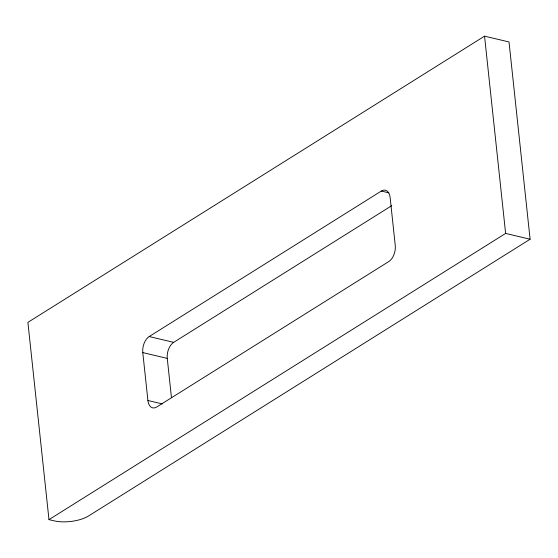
<?xml version="1.0" encoding="UTF-8"?>
<svg xmlns="http://www.w3.org/2000/svg" width="558" height="558" viewBox="0 0 558 558"><rect width="100%" height="100%" fill="white"/><g stroke="black" fill="none" stroke-linecap="round" stroke-linejoin="round"><path stroke-width="0.84" d="M484.546 36.151L27.9 322.364L48.978 519.631L53.875 520.795A24.915 10.33 -6.1 0 0 88.68 515.899L530.1 239.229L509.022 41.962L484.546 36.151L505.625 233.425L48.978 519.631M381.323 191.059A12.457 7.345 -76.7 0 1 390.14 197.56L395.259 245.471A12.457 7.345 -76.7 0 1 388.849 261.514L156.721 407.005A12.457 7.345 -76.7 0 1 147.905 400.498L142.785 352.593A12.457 7.345 -76.7 0 1 149.195 336.551L381.323 191.059L388.919 192.859M171.466 397.749L167.261 358.396A12.457 7.345 -76.7 0 1 173.671 342.354L391.793 205.637M505.625 233.425L530.1 239.229M149.195 336.551L173.671 342.354M142.785 352.593L167.261 358.396M147.905 400.498L162.252 403.901"/></g></svg>
